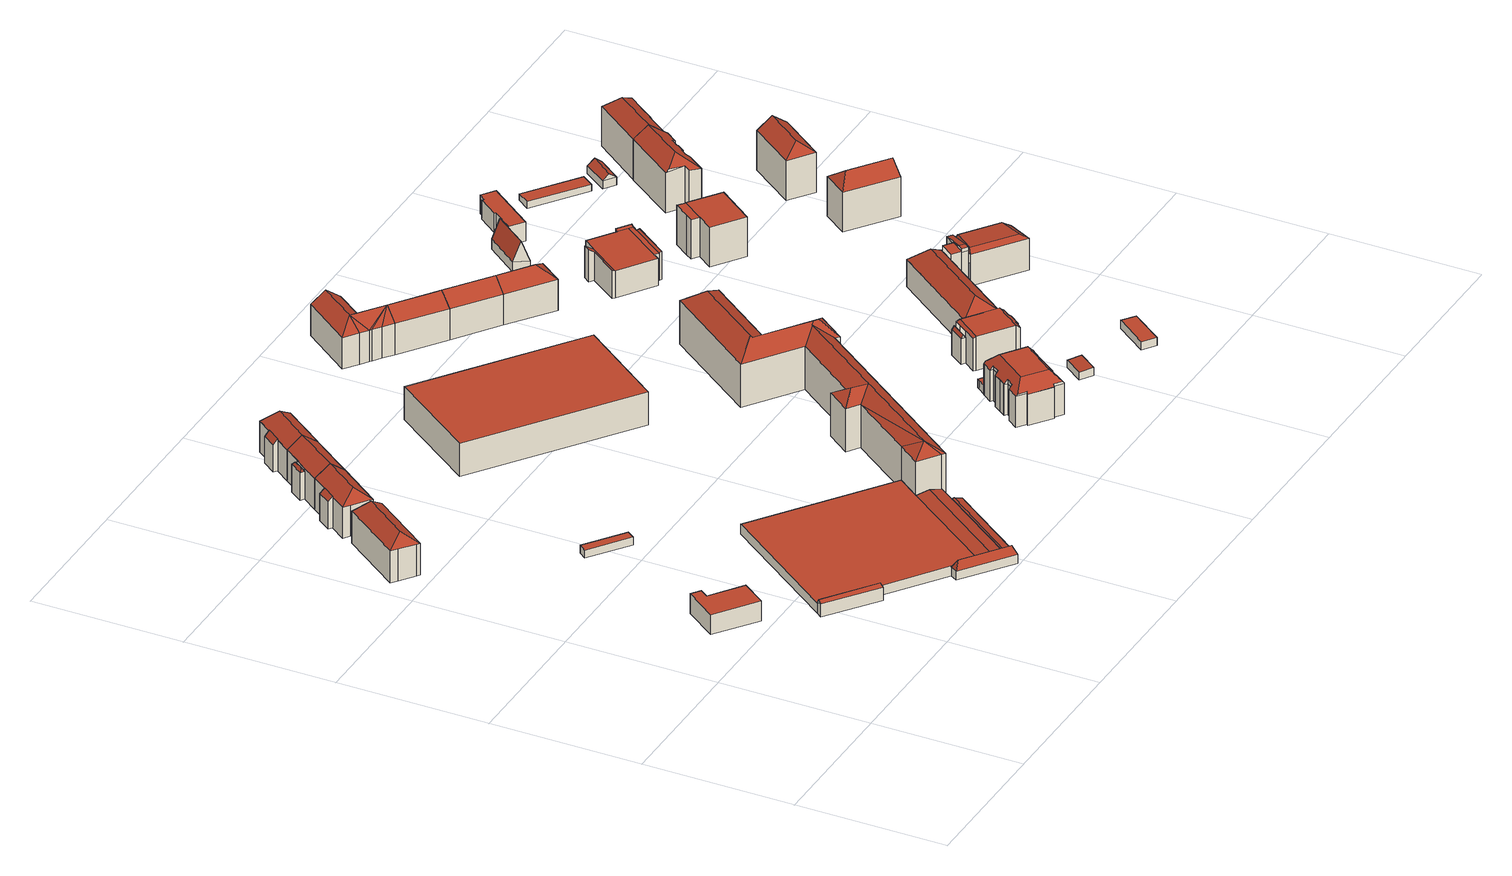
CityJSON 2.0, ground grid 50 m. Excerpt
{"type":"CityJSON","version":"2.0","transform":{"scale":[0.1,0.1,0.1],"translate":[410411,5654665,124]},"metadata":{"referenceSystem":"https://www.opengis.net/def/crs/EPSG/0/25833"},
"CityObjects":{
"building1":{"type":"Building","attributes":{"Dachtyp_tdc":"tdcPolyFlatRoof","Gemeindeschluessel":14612000,"Dachneigung":0,"QualitaetDacherkennung":72,"Geometrietyp2DReferenz":"3000","measuredHeight":6.92,"function":"31001_9998","roofType":"1000"},"geometry":[{"type":"Solid","lod":"2","boundaries":[[[[0,1,2,3]],[[1,4,5,2]],[[4,6,7,5]],[[6,8,9,7]],[[8,10,11,9]],[[10,0,3,11]],[[10,8,6,4,1,0]],[[3,2,5,7,9,11]]]],"semantics":{"surfaces":[{"type":"WallSurface"},{"type":"RoofSurface"},{"type":"GroundSurface"}],"values":[[0,0,0,0,0,0,1,2]]}}]},
"building2":{"type":"Building","attributes":{"Gemeindeschluessel":14612000,"Geometrietyp2DReferenz":"3000","function":"31001_9998","roofType":"9999"},"children":["building2-1","building2-2"]},
"building2-1":{"type":"BuildingPart","attributes":{"Dachtyp_tdc":"tdcFreeFormRoof","Dachneigung":38.58,"QualitaetDacherkennung":13,"Geometrietyp2DReferenz":"3000","measuredHeight":8.99,"roofType":"5000"},"parents":["building2"],"geometry":[{"type":"MultiSurface","lod":"2","boundaries":[[[12,13,14,15]],[[13,16,17,14]],[[16,18,19,17]],[[20,18,16]],[[21,20,16,13]],[[21,13,12]],[[20,21,12,18]],[[15,14,17,19]]],"semantics":{"surfaces":[{"type":"WallSurface"},{"type":"RoofSurface"},{"type":"GroundSurface"}],"values":[0,0,0,1,1,1,1,2]}}]},
"building2-2":{"type":"BuildingPart","attributes":{"Dachtyp_tdc":"tdcHipRoof","Dachneigung":37.68,"QualitaetDacherkennung":89,"Geometrietyp2DReferenz":"3000","measuredHeight":14.81,"roofType":"3200"},"parents":["building2"],"geometry":[{"type":"MultiSurface","lod":"2","boundaries":[[[22,23,12,15,24]],[[25,26,27,19,18]],[[26,28,29,27]],[[28,30,31,29]],[[30,32,33,31]],[[32,34,35,33]],[[34,22,24,35]],[[26,25,23,22,36]],[[34,32,30,28,37]],[[24,15,19,27,29,31,33,35]],[[22,34,37,36]],[[28,26,36,37]]],"semantics":{"surfaces":[{"type":"WallSurface"},{"type":"RoofSurface"},{"type":"GroundSurface"}],"values":[0,0,0,0,0,0,0,1,1,2,1,1]}}]},
"building3":{"type":"Building","attributes":{"Dachtyp_tdc":"tdcPolyFlatRoof","Gemeindeschluessel":14612000,"Dachneigung":0,"QualitaetDacherkennung":64,"Geometrietyp2DReferenz":"3000","measuredHeight":2.76,"function":"31001_9998","roofType":"1000"},"geometry":[{"type":"Solid","lod":"2","boundaries":[[[[38,39,40,41]],[[39,42,43,40]],[[42,44,45,43]],[[44,38,41,45]],[[44,42,39,38]],[[41,40,43,45]]]],"semantics":{"surfaces":[{"type":"WallSurface"},{"type":"RoofSurface"},{"type":"GroundSurface"}],"values":[[0,0,0,0,1,2]]}}]},
"building4":{"type":"Building","attributes":{"Gemeindeschluessel":14612000,"Geometrietyp2DReferenz":"3000","function":"31001_9998","roofType":"9999"},"children":["building4-1","building4-2"]},
"building4-1":{"type":"BuildingPart","attributes":{"Dachtyp_tdc":"tdcHipAndGableRoof","Dachneigung":37.73,"QualitaetDacherkennung":89,"Geometrietyp2DReferenz":"3000","measuredHeight":14.46,"roofType":"5000"},"parents":["building4"],"geometry":[{"type":"MultiSurface","lod":"2","boundaries":[[[46,47,48,49]],[[47,50,51,48]],[[50,52,53,51]],[[52,54,55,53]],[[56,57,58,59]],[[57,60,61,58]],[[60,46,49,61]],[[52,50,47,46,62]],[[60,63,62,46]],[[54,52,62,63,57,56]],[[57,63,60]],[[49,48,51,53,55,59,58,61]]],"semantics":{"surfaces":[{"type":"WallSurface"},{"type":"RoofSurface"},{"type":"GroundSurface"}],"values":[0,0,0,0,0,0,0,1,1,1,0,2]}}]},
"building4-2":{"type":"BuildingPart","attributes":{"Dachtyp_tdc":"tdcPolyFlatRoof","Dachneigung":43,"QualitaetDacherkennung":50,"Geometrietyp2DReferenz":"3000","measuredHeight":10.79,"roofType":"2100"},"parents":["building4"],"geometry":[{"type":"MultiSurface","lod":"2","boundaries":[[[64,65,66,55,54]],[[65,67,68,66]],[[67,69,56,59,68]],[[67,65,64,69]],[[59,55,66,68]]],"semantics":{"surfaces":[{"type":"WallSurface"},{"type":"RoofSurface"},{"type":"GroundSurface"}],"values":[0,0,0,1,2]}}]},
"building5":{"type":"Building","attributes":{"name":"Ehrenfried-Walther-von-Tschirnhaus-Gymnasium","Gemeindeschluessel":14612000,"Geometrietyp2DReferenz":"3000","function":"31001_3021","roofType":"9999"},"children":["building5-1","building5-2","building5-3","building5-4","building5-5"]},
"building5-1":{"type":"BuildingPart","attributes":{"Dachtyp_tdc":"tdcPolyFlatRoof","Dachneigung":0,"QualitaetDacherkennung":44,"Geometrietyp2DReferenz":"3000","measuredHeight":3.23,"roofType":"1000"},"parents":["building5"],"geometry":[{"type":"MultiSurface","lod":"2","boundaries":[[[70,71,72,73,74]],[[75,76,77,78]],[[76,79,80,77]],[[79,81,82,80]],[[81,79,76,75,71,70,83]],[[84,73,72,78,77,80,82]]],"semantics":{"surfaces":[{"type":"WallSurface"},{"type":"RoofSurface"},{"type":"GroundSurface"}],"values":[0,0,0,0,1,2]}}]},
"building5-2":{"type":"BuildingPart","attributes":{"Dachtyp_tdc":"tdcFreeFormRoof","Dachneigung":63.69,"QualitaetDacherkennung":24,"Geometrietyp2DReferenz":"3000","measuredHeight":5.8,"roofType":"5000"},"parents":["building5"],"geometry":[{"type":"MultiSurface","lod":"2","boundaries":[[[85,86,87,88,89]],[[86,90,91,87]],[[90,74,73,91]],[[92,74,90]],[[93,92,90,86]],[[93,86,85]],[[92,93,85,94,95,96,74]],[[88,87,91,73,84,97]]],"semantics":{"surfaces":[{"type":"WallSurface"},{"type":"RoofSurface"},{"type":"GroundSurface"}],"values":[0,0,0,1,1,1,1,2]}}]},
"building5-3":{"type":"BuildingPart","attributes":{"Dachtyp_tdc":"tdcGableRoof","Dachneigung":16.86,"QualitaetDacherkennung":24,"Geometrietyp2DReferenz":"3000","measuredHeight":3.43,"roofType":"3100"},"parents":["building5"],"geometry":[{"type":"MultiSurface","lod":"2","boundaries":[[[98,89,88,99]],[[100,98,99,101,102]],[[103,94,89,104]],[[98,100,105]],[[89,98,105,104]],[[100,103,104,105]],[[99,88,97,101]]],"semantics":{"surfaces":[{"type":"WallSurface"},{"type":"RoofSurface"},{"type":"GroundSurface"}],"values":[0,0,0,0,1,1,2]}}]},
"building5-4":{"type":"BuildingPart","attributes":{"Dachtyp_tdc":"tdcGableRoof","Dachneigung":10.23,"QualitaetDacherkennung":12,"Geometrietyp2DReferenz":"3000","measuredHeight":4.08,"roofType":"3100"},"parents":["building5"],"geometry":[{"type":"MultiSurface","lod":"2","boundaries":[[[106,107,82,81]],[[83,108,109]],[[106,81,110]],[[108,102,106,110,109]],[[81,83,109,110]],[[107,101,97,84,82]]],"semantics":{"surfaces":[{"type":"WallSurface"},{"type":"RoofSurface"},{"type":"GroundSurface"}],"values":[0,0,0,1,1,2]}}]},
"building5-5":{"type":"BuildingPart","attributes":{"Dachtyp_tdc":"tdcGableRoof","Dachneigung":55.19,"QualitaetDacherkennung":32,"Geometrietyp2DReferenz":"3000","measuredHeight":5.14,"roofType":"3100"},"parents":["building5"],"geometry":[{"type":"MultiSurface","lod":"2","boundaries":[[[111,112,113,114]],[[112,115,75,78,113]],[[116,111,114,72,71]],[[115,112,117]],[[111,116,118]],[[112,111,118,117]],[[116,115,117,118]],[[114,113,78,72]]],"semantics":{"surfaces":[{"type":"WallSurface"},{"type":"RoofSurface"},{"type":"GroundSurface"}],"values":[0,0,0,0,0,1,1,2]}}]},
"building6":{"type":"Building","attributes":{"Gemeindeschluessel":14612000,"Geometrietyp2DReferenz":"3000","function":"31001_9998","roofType":"9999"},"children":["building6-1","building6-2"]},
"building6-1":{"type":"BuildingPart","attributes":{"Dachtyp_tdc":"tdcGableRoof","Dachneigung":37.49,"QualitaetDacherkennung":89,"Geometrietyp2DReferenz":"3000","measuredHeight":14.47,"roofType":"3100"},"parents":["building6"],"geometry":[{"type":"MultiSurface","lod":"2","boundaries":[[[119,120,121,122,123]],[[120,124,125,121]],[[124,60,126,125]],[[60,127,128,126]],[[127,129,130,131,128]],[[132,133,57,134,135,136]],[[124,135,134,60]],[[120,136,135,124]],[[119,132,136,120]],[[127,57,133,129]],[[60,134,57,127]],[[129,133,132,119]],[[122,121,125,126,128,131]]],"semantics":{"surfaces":[{"type":"WallSurface"},{"type":"RoofSurface"},{"type":"GroundSurface"}],"values":[0,0,0,0,0,1,1,0,0,0,0,0,2]}}]},
"building6-2":{"type":"BuildingPart","attributes":{"Dachtyp_tdc":"tdcFreeFormRoof","Dachneigung":53.13,"QualitaetDacherkennung":23,"Geometrietyp2DReferenz":"3000","measuredHeight":10.59,"roofType":"5000"},"parents":["building6"],"geometry":[{"type":"MultiSurface","lod":"2","boundaries":[[[130,137,138,131]],[[137,139,140,138]],[[139,123,122,140]],[[141,123,139]],[[142,141,139,137]],[[142,137,130]],[[141,142,130,123]],[[131,138,140,122]]],"semantics":{"surfaces":[{"type":"WallSurface"},{"type":"RoofSurface"},{"type":"GroundSurface"}],"values":[0,0,0,1,1,1,1,2]}}]},
"building7":{"type":"Building","attributes":{"Gemeindeschluessel":14612000,"Geometrietyp2DReferenz":"3000","function":"31001_9998","roofType":"9999"},"children":["building7-1","building7-2"]},
"building7-1":{"type":"BuildingPart","attributes":{"Dachtyp_tdc":"tdcPolyFlatRoof","Dachneigung":50.43,"QualitaetDacherkennung":48,"Geometrietyp2DReferenz":"3000","measuredHeight":11.03,"roofType":"2100"},"parents":["building7"],"geometry":[{"type":"MultiSurface","lod":"2","boundaries":[[[143,144,145,146,147]],[[144,148,149,145]],[[148,150,151,152,149]],[[150,148,144,143]],[[146,145,149,152]]],"semantics":{"surfaces":[{"type":"WallSurface"},{"type":"RoofSurface"},{"type":"GroundSurface"}],"values":[0,0,0,1,2]}}]},
"building7-2":{"type":"BuildingPart","attributes":{"Dachtyp_tdc":"tdcHipAndGableRoof","Dachneigung":37.28,"QualitaetDacherkennung":89,"Geometrietyp2DReferenz":"3000","measuredHeight":14.51,"roofType":"5000"},"parents":["building7"],"geometry":[{"type":"MultiSurface","lod":"2","boundaries":[[[151,153,154,152]],[[153,155,156,154]],[[155,157,125,156]],[[157,120,121,125]],[[120,147,146,121]],[[155,158,159]],[[158,160,161,136,135,159]],[[157,155,159,135]],[[120,136,161,147]],[[157,135,136,120]],[[147,161,160,151]],[[151,160,158,153]],[[153,158,155]],[[146,152,154,156,125,121]]],"semantics":{"surfaces":[{"type":"WallSurface"},{"type":"RoofSurface"},{"type":"GroundSurface"}],"values":[0,0,0,0,0,1,1,1,0,0,0,0,0,2]}}]},
"building8":{"type":"Building","attributes":{"Dachtyp_tdc":"tdcPolyFlatRoof","Gemeindeschluessel":14612000,"Dachneigung":0,"QualitaetDacherkennung":36,"Geometrietyp2DReferenz":"3000","measuredHeight":11.43,"function":"31001_3211","roofType":"1000"},"geometry":[{"type":"Solid","lod":"2","boundaries":[[[[162,163,164,165]],[[163,166,167,164]],[[166,168,169,167]],[[168,162,165,169]],[[168,166,163,162]],[[165,164,167,169]]]],"semantics":{"surfaces":[{"type":"WallSurface"},{"type":"RoofSurface"},{"type":"GroundSurface"}],"values":[[0,0,0,0,1,2]]}}]},
"building9":{"type":"Building","attributes":{"name":"Ehrenfried-Walther-von-Tschirnhaus-Gymnasium","Dachtyp_tdc":"tdcFreeFormRoof","Gemeindeschluessel":14612000,"Dachneigung":34.21,"QualitaetDacherkennung":74,"Geometrietyp2DReferenz":"3000","measuredHeight":19.23,"function":"31001_3021","roofType":"5000"},"geometry":[{"type":"Solid","lod":"2","boundaries":[[[[170,171,172,80]],[[171,173,174,172]],[[173,175,176,174]],[[175,177,178,176]],[[177,179,180,178]],[[179,181,182,180]],[[181,183,184,182]],[[183,185,186,184]],[[185,187,188,186]],[[187,189,190,188]],[[189,191,192,190]],[[191,193,194,192]],[[193,195,196,194]],[[195,197,107,196]],[[197,198,82,107]],[[198,170,80,82]],[[199,197,195]],[[197,199,198]],[[200,201,202,199,195,193]],[[203,204,200,193,191]],[[203,191,189]],[[205,204,203,189,187]],[[206,207,205,187,185]],[[206,185,183]],[[207,206,183,181]],[[204,205,207,181,179]],[[208,201,200,204,179,177]],[[209,208,177,175]],[[209,175,173]],[[202,201,208,209,173,171]],[[171,199,202]],[[170,199,171]],[[199,170,198]],[[80,172,174,176,178,180,182,184,186,188,190,192,194,196,107,82]]]],"semantics":{"surfaces":[{"type":"WallSurface"},{"type":"RoofSurface"},{"type":"GroundSurface"}],"values":[[0,0,0,0,0,0,0,0,0,0,0,0,0,0,0,0,1,1,1,1,1,1,1,1,1,1,1,1,1,1,1,1,1,2]]}}]},
"building10":{"type":"Building","attributes":{"Dachtyp_tdc":"tdcFreeFormRoof","Gemeindeschluessel":14612000,"Dachneigung":36.67,"QualitaetDacherkennung":90,"Geometrietyp2DReferenz":"3000","measuredHeight":14.48,"function":"31001_9998","roofType":"5000"},"geometry":[{"type":"Solid","lod":"2","boundaries":[[[[210,211,212,213]],[[211,214,215,212]],[[214,216,217,215]],[[216,218,219,217]],[[218,220,221,219]],[[220,222,223,221]],[[222,224,225,223]],[[224,226,227,225]],[[226,228,229,227]],[[228,210,213,229]],[[220,218,230]],[[222,220,230]],[[224,222,230]],[[224,230,231]],[[231,226,224]],[[226,231,228]],[[230,216,214,232,231]],[[214,211,233,232]],[[233,210,228,231,232]],[[216,230,218]],[[210,233,211]],[[213,212,215,217,219,221,223,225,227,229]]]],"semantics":{"surfaces":[{"type":"WallSurface"},{"type":"RoofSurface"},{"type":"GroundSurface"}],"values":[[0,0,0,0,0,0,0,0,0,0,1,1,1,1,1,1,1,1,1,0,0,2]]}}]},
"building11":{"type":"Building","attributes":{"Dachtyp_tdc":"tdcFreeFormRoof","Gemeindeschluessel":14612000,"Dachneigung":0.104,"QualitaetDacherkennung":51,"Geometrietyp2DReferenz":"3000","measuredHeight":14.73,"function":"31001_9998","roofType":"5000"},"geometry":[{"type":"Solid","lod":"2","boundaries":[[[[234,235,236,237]],[[235,238,239,236]],[[238,240,241,239]],[[240,242,243,241]],[[242,244,245,243]],[[244,246,247,245]],[[246,248,249,247]],[[248,250,251,249]],[[250,252,253,251]],[[252,254,255,253]],[[254,256,257,255]],[[256,258,259,257]],[[258,260,261,259]],[[260,262,263,261]],[[262,264,265,263]],[[264,266,267,265]],[[266,268,269,267]],[[268,270,271,269]],[[270,272,273,271]],[[272,274,275,273]],[[274,276,277,275]],[[276,278,279,277]],[[278,280,281,279]],[[280,282,283,281]],[[282,284,285,283]],[[284,286,287,285]],[[286,288,289,287]],[[288,290,291,289]],[[290,292,293,291]],[[292,294,295,293]],[[296,297,298,299,300,301,302,303]],[[304,264,262,260,305,306,254,307,308,309,310,311,312,313,296,303,314]],[[315,272,270,268,316,304,314,317,318]],[[319,320,278,276,318,317,302,301,321,322,323,324,325,326,284]],[[302,317,314,303]],[[327,234,237,328]],[[284,326,286]],[[282,319,284]],[[286,326,325,288]],[[288,325,324,290]],[[290,324,323,292]],[[292,323,322,294]],[[294,322,321,329]],[[329,321,301,300,327]],[[274,315,318,276]],[[278,320,280]],[[280,320,319,282]],[[266,316,268]],[[264,304,316,266]],[[272,315,274]],[[240,313,312,242]],[[238,297,296,313,240]],[[242,312,311,244]],[[244,311,310,246]],[[246,310,309,248]],[[248,309,308,250]],[[250,308,307,252]],[[252,307,254]],[[254,306,256]],[[256,306,305,258]],[[258,305,260]],[[327,300,299,234]],[[234,299,298,235]],[[235,298,297,238]],[[295,330,328,237,236,239,241,243,245,247,249,251,253,255,257,259,261,263,265,267,269,271,273,275,277,279,281,283,285,287,289,291,293]],[[294,329,330,295]],[[329,327,328,330]]]],"semantics":{"surfaces":[{"type":"WallSurface"},{"type":"RoofSurface"},{"type":"GroundSurface"}],"values":[[0,0,0,0,0,0,0,0,0,0,0,0,0,0,0,0,0,0,0,0,0,0,0,0,0,0,0,0,0,0,1,1,1,1,1,0,0,0,0,0,0,0,0,0,0,0,0,0,0,0,0,0,0,0,0,0,0,0,0,0,0,0,0,0,2,0,0]]}}]},
"building12":{"type":"Building","attributes":{"Dachtyp_tdc":"tdcGableRoof","Gemeindeschluessel":14612000,"Dachneigung":37.44,"QualitaetDacherkennung":87,"Geometrietyp2DReferenz":"3000","measuredHeight":14.49,"function":"31001_9998","roofType":"3100"},"geometry":[{"type":"Solid","lod":"2","boundaries":[[[[331,218,219,332]],[[218,333,217,219]],[[333,334,335,217]],[[334,331,332,335]],[[333,218,230]],[[331,334,336]],[[218,331,336,230]],[[334,333,230,336]],[[332,219,217,335]]]],"semantics":{"surfaces":[{"type":"WallSurface"},{"type":"RoofSurface"},{"type":"GroundSurface"}],"values":[[0,0,0,0,0,0,1,1,2]]}}]},
"building13":{"type":"Building","attributes":{"Dachtyp_tdc":"tdcPolyFlatRoof","Gemeindeschluessel":14612000,"Dachneigung":0,"QualitaetDacherkennung":53,"Geometrietyp2DReferenz":"3000","measuredHeight":3,"function":"31001_9998","roofType":"1000"},"geometry":[{"type":"Solid","lod":"2","boundaries":[[[[337,338,339,340]],[[338,341,342,339]],[[341,343,344,342]],[[343,345,346,344]],[[345,347,348,346]],[[347,349,350,348]],[[349,351,352,350]],[[351,353,354,352]],[[353,355,356,354]],[[355,337,340,356]],[[355,353,351,349,347,345,343,341,338,337]],[[340,339,342,344,346,348,350,352,354,356]]]],"semantics":{"surfaces":[{"type":"WallSurface"},{"type":"RoofSurface"},{"type":"GroundSurface"}],"values":[[0,0,0,0,0,0,0,0,0,0,1,2]]}}]},
"building14":{"type":"Building","attributes":{"Dachtyp_tdc":"tdcGableRoof","Gemeindeschluessel":14612000,"Dachneigung":37.4,"QualitaetDacherkennung":88,"Geometrietyp2DReferenz":"3000","measuredHeight":14.47,"function":"31001_9998","roofType":"3100"},"geometry":[{"type":"Solid","lod":"2","boundaries":[[[[334,357,358,359]],[[357,360,361,358]],[[360,331,362,361]],[[331,334,359,362]],[[360,357,363]],[[334,331,364]],[[357,334,364,363]],[[331,360,363,364]],[[359,358,361,362]]]],"semantics":{"surfaces":[{"type":"WallSurface"},{"type":"RoofSurface"},{"type":"GroundSurface"}],"values":[[0,0,0,0,0,0,1,1,2]]}}]},
"building15":{"type":"Building","attributes":{"Dachtyp_tdc":"tdcPolyFlatRoof","Gemeindeschluessel":14612000,"Dachneigung":4.7,"QualitaetDacherkennung":73,"Geometrietyp2DReferenz":"3000","measuredHeight":2.83,"function":"31001_9998","roofType":"2100"},"geometry":[{"type":"Solid","lod":"2","boundaries":[[[[365,366,367,368]],[[366,369,370,367]],[[369,371,372,370]],[[371,365,368,372]],[[371,369,366,365]],[[368,367,370,372]]]],"semantics":{"surfaces":[{"type":"WallSurface"},{"type":"RoofSurface"},{"type":"GroundSurface"}],"values":[[0,0,0,0,1,2]]}}]},
"building16":{"type":"Building","attributes":{"Gemeindeschluessel":14612000,"Geometrietyp2DReferenz":"3000","function":"31001_9998","roofType":"9999"},"children":["building16-1","building16-2","building16-3"]},
"building16-1":{"type":"BuildingPart","attributes":{"Dachtyp_tdc":"tdcCutGableRoof","Dachneigung":0.039,"QualitaetDacherkennung":46,"Geometrietyp2DReferenz":"3000","measuredHeight":11.69,"roofType":"9999"},"parents":["building16"],"geometry":[{"type":"MultiSurface","lod":"2","boundaries":[[[373,374,375,376,377]],[[374,378,379,375]],[[378,380,381,379]],[[380,382,383,381]],[[382,384,385,383]],[[384,386,387,385]],[[386,388,389,387]],[[388,390,391,389]],[[390,392,393,391]],[[392,394,395,396,393]],[[397,398,399,400,401]],[[398,402,403,404,399]],[[388,386,384,382,380,378,374,373,405]],[[398,397,394,392,390]],[[405,402,398,390,388]],[[376,375,379,381,383,385,387,389,391,393,396,400,399,404,406]]],"semantics":{"surfaces":[{"type":"WallSurface"},{"type":"RoofSurface"},{"type":"GroundSurface"}],"values":[0,0,0,0,0,0,0,0,0,0,0,0,1,1,1,2]}}]},
"building16-2":{"type":"BuildingPart","attributes":{"Dachtyp_tdc":"tdcPolyFlatRoof","Dachneigung":0,"QualitaetDacherkennung":62,"Geometrietyp2DReferenz":"3000","measuredHeight":6.05,"roofType":"1000"},"parents":["building16"],"geometry":[{"type":"MultiSurface","lod":"2","boundaries":[[[407,377,376,408]],[[403,409,410,404]],[[409,407,408,410]],[[409,403,411,377,407]],[[408,376,406,404,410]]],"semantics":{"surfaces":[{"type":"WallSurface"},{"type":"RoofSurface"},{"type":"GroundSurface"}],"values":[0,0,0,1,2]}}]},
"building16-3":{"type":"BuildingPart","attributes":{"Dachtyp_tdc":"tdcFreeFormRoof","Dachneigung":58.46,"QualitaetDacherkennung":21,"Geometrietyp2DReferenz":"3000","measuredHeight":10,"roofType":"5000"},"parents":["building16"],"geometry":[{"type":"MultiSurface","lod":"2","boundaries":[[[395,412,413,396]],[[412,414,415,413]],[[414,401,400,415]],[[416,401,414]],[[417,416,414,412]],[[417,412,395]],[[416,417,395,401]],[[396,413,415,400]]],"semantics":{"surfaces":[{"type":"WallSurface"},{"type":"RoofSurface"},{"type":"GroundSurface"}],"values":[0,0,0,0,1,0,1,2]}}]},
"building17":{"type":"Building","attributes":{"Dachtyp_tdc":"tdcHipAndGableRoof","Gemeindeschluessel":14612000,"Dachneigung":37.59,"QualitaetDacherkennung":87,"Geometrietyp2DReferenz":"3000","measuredHeight":14.47,"function":"31001_9998","roofType":"5000"},"geometry":[{"type":"Solid","lod":"2","boundaries":[[[[357,418,419,358]],[[418,420,421,419]],[[420,360,361,421]],[[360,357,358,361]],[[420,418,422]],[[357,360,363]],[[418,357,363,422]],[[360,420,422,363]],[[358,419,421,361]]]],"semantics":{"surfaces":[{"type":"WallSurface"},{"type":"RoofSurface"},{"type":"GroundSurface"}],"values":[[0,0,0,0,1,0,1,1,2]]}}]},
"building18":{"type":"Building","attributes":{"Dachtyp_tdc":"tdcPolyFlatRoof","Gemeindeschluessel":14612000,"Dachneigung":0,"QualitaetDacherkennung":74,"Geometrietyp2DReferenz":"3000","measuredHeight":2.83,"function":"31001_2463","roofType":"1000"},"geometry":[{"type":"Solid","lod":"2","boundaries":[[[[423,424,425,426]],[[427,428,424,423]],[[428,429,425,424]],[[429,430,426,425]],[[430,427,423,426]],[[430,429,428,427]]]],"semantics":{"surfaces":[{"type":"GroundSurface"},{"type":"WallSurface"},{"type":"RoofSurface"}],"values":[[0,1,1,1,1,2]]}}]},
"building19":{"type":"Building","attributes":{"Gemeindeschluessel":14612000,"Geometrietyp2DReferenz":"3000","function":"31001_9998","roofType":"9999"},"children":["building19-1","building19-2","building19-3","building19-4","building19-5"]},
"building19-1":{"type":"BuildingPart","attributes":{"Dachtyp_tdc":"tdcPolyFlatRoof","Dachneigung":32.25,"QualitaetDacherkennung":59,"Geometrietyp2DReferenz":"3000","measuredHeight":10.97,"roofType":"2100"},"parents":["building19"],"geometry":[{"type":"MultiSurface","lod":"2","boundaries":[[[431,432,433,434]],[[432,435,436,433]],[[435,437,438,436]],[[437,439,440,438]],[[441,431,434,442]],[[441,439,437,435,432,431]],[[434,433,436,438,440,442]]],"semantics":{"surfaces":[{"type":"WallSurface"},{"type":"RoofSurface"},{"type":"GroundSurface"}],"values":[0,0,0,0,0,1,2]}}]},
"building19-2":{"type":"BuildingPart","attributes":{"Dachtyp_tdc":"tdcPolyFlatRoof","Dachneigung":0,"QualitaetDacherkennung":55,"Geometrietyp2DReferenz":"3000","measuredHeight":9.32,"roofType":"1000"},"parents":["building19"],"geometry":[{"type":"MultiSurface","lod":"2","boundaries":[[[443,444,445,446,447]],[[448,449,450,451]],[[449,448,444,443,452]],[[453,446,445,451,450]]],"semantics":{"surfaces":[{"type":"WallSurface"},{"type":"RoofSurface"},{"type":"GroundSurface"}],"values":[0,0,1,2]}}]},
"building19-3":{"type":"BuildingPart","attributes":{"Dachtyp_tdc":"tdcPolyFlatRoof","Dachneigung":0,"QualitaetDacherkennung":77,"Geometrietyp2DReferenz":"3000","measuredHeight":9.34,"roofType":"1000"},"parents":["building19"],"geometry":[{"type":"MultiSurface","lod":"2","boundaries":[[[454,455,456,457,458]],[[459,460,450,449]],[[459,461,441,442,460]],[[462,454,458,440,439]],[[462,461,459,449,452,455,454]],[[458,457,453,450,460,442,440]]],"semantics":{"surfaces":[{"type":"WallSurface"},{"type":"RoofSurface"},{"type":"GroundSurface"}],"values":[0,0,0,0,1,2]}}]},
"building19-4":{"type":"BuildingPart","attributes":{"Dachtyp_tdc":"tdcPolyFlatRoof","Dachneigung":13.21,"QualitaetDacherkennung":47,"Geometrietyp2DReferenz":"3000","measuredHeight":9.72,"roofType":"2100"},"parents":["building19"],"geometry":[{"type":"MultiSurface","lod":"2","boundaries":[[[463,464,448,451,465]],[[466,467,468,445,444]],[[467,463,465,468]],[[467,466,464,463]],[[465,451,445,468]]],"semantics":{"surfaces":[{"type":"WallSurface"},{"type":"RoofSurface"},{"type":"GroundSurface"}],"values":[0,0,0,1,2]}}]},
"building19-5":{"type":"BuildingPart","attributes":{"Dachtyp_tdc":"tdcPolyFlatRoof","Dachneigung":29.64,"QualitaetDacherkennung":34,"Geometrietyp2DReferenz":"3000","measuredHeight":9.85,"roofType":"2100"},"parents":["building19"],"geometry":[{"type":"MultiSurface","lod":"2","boundaries":[[[469,447,446,470]],[[456,471,472,457]],[[471,469,470,472]],[[471,456,473,447,469]],[[470,446,453,457,472]]],"semantics":{"surfaces":[{"type":"WallSurface"},{"type":"RoofSurface"},{"type":"GroundSurface"}],"values":[0,0,0,1,2]}}]},
"building20":{"type":"Building","attributes":{"Dachtyp_tdc":"tdcGableRoof","Gemeindeschluessel":14612000,"Dachneigung":69.25,"QualitaetDacherkennung":4,"Geometrietyp2DReferenz":"3000","measuredHeight":9.97,"function":"31001_2463","roofType":"3100"},"geometry":[{"type":"Solid","lod":"2","boundaries":[[[[474,475,476,477]],[[475,478,479,476]],[[478,480,481,479]],[[480,474,477,481]],[[478,475,482]],[[474,480,483]],[[475,474,483,482]],[[480,478,482,483]],[[477,476,479,481]]]],"semantics":{"surfaces":[{"type":"WallSurface"},{"type":"RoofSurface"},{"type":"GroundSurface"}],"values":[[0,0,0,0,0,0,1,1,2]]}}]},
"building21":{"type":"Building","attributes":{"Gemeindeschluessel":14612000,"Geometrietyp2DReferenz":"3000","function":"31001_9998","roofType":"9999"},"children":["building21-1","building21-2","building21-3","building21-4"]},
"building21-1":{"type":"BuildingPart","attributes":{"Dachtyp_tdc":"tdcGableRoof","Dachneigung":10.34,"QualitaetDacherkennung":21,"Geometrietyp2DReferenz":"3000","measuredHeight":12.65,"roofType":"3100"},"parents":["building21"],"geometry":[{"type":"MultiSurface","lod":"2","boundaries":[[[484,485,486,487,488]],[[489,487,486,490]],[[491,489,490,492,493]],[[488,487,489,491]],[[494,495,485,484]],[[496,497,498,499,500]],[[491,493,498,497,501]],[[494,484,500,499]],[[484,488,502,496,500]]],"semantics":{"surfaces":[{"type":"RoofSurface"},{"type":"WallSurface"},{"type":"GroundSurface"}],"values":[0,0,1,1,1,2,1,1,1]}}]},
"building21-2":{"type":"BuildingPart","attributes":{"Dachtyp_tdc":"tdcCutTentRoof","Dachneigung":2.42,"QualitaetDacherkennung":48,"Geometrietyp2DReferenz":"3000","measuredHeight":11.94,"roofType":"9999"},"parents":["building21"],"geometry":[{"type":"MultiSurface","lod":"2","boundaries":[[[502,503,504,496]],[[503,505,506,504]],[[505,507,508,506]],[[503,502,509,510]],[[505,503,510,511]],[[507,505,511,512]],[[502,501,507,512,509]],[[512,511,510,509]],[[496,504,506,508,497]]],"semantics":{"surfaces":[{"type":"WallSurface"},{"type":"RoofSurface"},{"type":"GroundSurface"}],"values":[0,0,0,1,1,1,1,1,2]}}]},
"building21-3":{"type":"BuildingPart","attributes":{"Dachtyp_tdc":"tdcPolyFlatRoof","Dachneigung":0,"QualitaetDacherkennung":34,"Geometrietyp2DReferenz":"3000","measuredHeight":11.5,"roofType":"1000"},"parents":["building21"],"geometry":[{"type":"MultiSurface","lod":"2","boundaries":[[[492,513,514,515,498,493]],[[516,495,494,499,517,518]],[[516,513,492,495]],[[499,498,515,517]]],"semantics":{"surfaces":[{"type":"WallSurface"},{"type":"RoofSurface"},{"type":"GroundSurface"}],"values":[0,0,1,2]}}]},
"building21-4":{"type":"BuildingPart","attributes":{"Dachtyp_tdc":"tdcHipRoof","Dachneigung":38.42,"QualitaetDacherkennung":79,"Geometrietyp2DReferenz":"3000","measuredHeight":13.87,"roofType":"3200"},"parents":["building21"],"geometry":[{"type":"MultiSurface","lod":"2","boundaries":[[[519,520,521,522]],[[520,518,517,521]],[[514,523,524,515]],[[523,525,526,524]],[[525,527,528,526]],[[527,529,530,528]],[[529,519,522,530]],[[531,532,533]],[[529,527,525,523,534]],[[532,529,534,533]],[[523,535,536,531,533,534]],[[520,531,536,518]],[[518,536,535,514]],[[514,535,523]],[[519,532,531,520]],[[529,532,519]],[[522,521,517,515,524,526,528,530]]],"semantics":{"surfaces":[{"type":"WallSurface"},{"type":"RoofSurface"},{"type":"GroundSurface"}],"values":[0,0,0,0,0,0,0,1,1,1,1,0,0,0,0,0,2]}}]},
"building22":{"type":"Building","attributes":{"Dachtyp_tdc":"tdcPolyFlatRoof","Gemeindeschluessel":14612000,"Dachneigung":0,"QualitaetDacherkennung":76,"Geometrietyp2DReferenz":"3000","measuredHeight":6.48,"function":"31001_9998","roofType":"1000"},"geometry":[{"type":"Solid","lod":"2","boundaries":[[[[537,538,539,540]],[[538,541,542,539]],[[541,543,544,542]],[[543,545,546,544]],[[545,547,548,546]],[[547,549,550,548]],[[549,551,552,550]],[[551,537,540,552]],[[551,549,547,545,543,541,538,537]],[[540,539,542,544,546,548,550,552]]]],"semantics":{"surfaces":[{"type":"WallSurface"},{"type":"RoofSurface"},{"type":"GroundSurface"}],"values":[[0,0,0,0,0,0,0,0,1,2]]}}]},
"building23":{"type":"Building","attributes":{"Gemeindeschluessel":14612000,"Geometrietyp2DReferenz":"3000","function":"31001_9998","roofType":"9999"},"children":["building23-1","building23-2"]},
"building23-1":{"type":"BuildingPart","attributes":{"Dachtyp_tdc":"tdcPolyFlatRoof","Dachneigung":0,"QualitaetDacherkennung":61,"Geometrietyp2DReferenz":"3000","measuredHeight":13.54,"roofType":"1000"},"parents":["building23"],"geometry":[{"type":"MultiSurface","lod":"2","boundaries":[[[553,554,555,556]],[[554,557,558,555]],[[557,559,560,558]],[[561,553,556,562]],[[561,559,557,554,553]],[[556,555,558,560,562]]],"semantics":{"surfaces":[{"type":"WallSurface"},{"type":"RoofSurface"},{"type":"GroundSurface"}],"values":[0,0,0,0,1,2]}}]},
"building23-2":{"type":"BuildingPart","attributes":{"Dachtyp_tdc":"tdcPolyFlatRoof","Dachneigung":0,"QualitaetDacherkennung":60,"Geometrietyp2DReferenz":"3000","measuredHeight":13.71,"roofType":"1000"},"parents":["building23"],"geometry":[{"type":"MultiSurface","lod":"2","boundaries":[[[563,564,561,562,565]],[[566,567,568,560,559]],[[567,569,570,568]],[[569,563,565,570]],[[569,567,566,564,563]],[[565,562,560,568,570]]],"semantics":{"surfaces":[{"type":"WallSurface"},{"type":"RoofSurface"},{"type":"GroundSurface"}],"values":[0,0,0,0,1,2]}}]},
"building24":{"type":"Building","attributes":{"Dachtyp_tdc":"tdcPolyFlatRoof","Gemeindeschluessel":14612000,"Dachneigung":2.77,"QualitaetDacherkennung":71,"Geometrietyp2DReferenz":"3000","measuredHeight":2.38,"function":"31001_2463","roofType":"2100"},"geometry":[{"type":"Solid","lod":"2","boundaries":[[[[571,572,573,574]],[[572,575,576,573]],[[575,577,578,576]],[[577,571,574,578]],[[577,575,572,571]],[[574,573,576,578]]]],"semantics":{"surfaces":[{"type":"WallSurface"},{"type":"RoofSurface"},{"type":"GroundSurface"}],"values":[[0,0,0,0,1,2]]}}]},
"building25":{"type":"Building","attributes":{"Dachtyp_tdc":"tdcHipAndGableRoof","Gemeindeschluessel":14612000,"Dachneigung":37.54,"QualitaetDacherkennung":80,"Geometrietyp2DReferenz":"3000","measuredHeight":17.52,"function":"31001_9998","roofType":"5000"},"geometry":[{"type":"Solid","lod":"2","boundaries":[[[[579,580,581,582]],[[580,583,584,581]],[[583,585,586,584]],[[585,579,582,586]],[[583,580,587]],[[579,585,588]],[[580,579,588,587]],[[585,583,587,588]],[[582,581,584,586]]]],"semantics":{"surfaces":[{"type":"WallSurface"},{"type":"RoofSurface"},{"type":"GroundSurface"}],"values":[[0,0,0,0,1,0,1,1,2]]}}]},
"building26":{"type":"Building","attributes":{"Dachtyp_tdc":"tdcFreeFormRoof","Gemeindeschluessel":14612000,"Dachneigung":37.22,"QualitaetDacherkennung":77,"Geometrietyp2DReferenz":"3000","measuredHeight":17.58,"function":"31001_9998","roofType":"5000"},"geometry":[{"type":"Solid","lod":"2","boundaries":[[[[589,590,591,592]],[[590,593,594,591]],[[593,595,596,594]],[[595,597,598,596]],[[597,599,600,598]],[[599,601,602,600]],[[601,603,604,602]],[[603,605,606,604]],[[605,607,608,606]],[[607,609,610,608]],[[609,611,612,610]],[[611,613,614,612]],[[613,615,616,614]],[[615,589,592,616]],[[607,617,618,619,611,609]],[[595,593,590,589,620,618,617,605,603,601,599,597]],[[618,620,615,613,619]],[[613,611,619]],[[607,605,617]],[[589,615,620]],[[592,591,594,596,598,600,602,604,606,608,610,612,614,616]]]],"semantics":{"surfaces":[{"type":"WallSurface"},{"type":"RoofSurface"},{"type":"GroundSurface"}],"values":[[0,0,0,0,0,0,0,0,0,0,0,0,0,0,1,1,1,0,0,0,2]]}}]},
"building27":{"type":"Building","attributes":{"Dachtyp_tdc":"tdcGableRoof","Gemeindeschluessel":14612000,"Dachneigung":36.94,"QualitaetDacherkennung":55,"Geometrietyp2DReferenz":"3000","measuredHeight":4.47,"function":"31001_9998","roofType":"3100"},"geometry":[{"type":"Solid","lod":"2","boundaries":[[[[621,622,623,624]],[[622,625,626,623]],[[625,627,628,626]],[[627,621,624,628]],[[625,622,629]],[[621,627,630]],[[622,621,630,629]],[[627,625,629,630]],[[624,623,626,628]]]],"semantics":{"surfaces":[{"type":"WallSurface"},{"type":"RoofSurface"},{"type":"GroundSurface"}],"values":[[0,0,0,0,0,0,1,1,2]]}}]},
"building28":{"type":"Building","attributes":{"Dachtyp_tdc":"tdcHipAndGableRoof","Gemeindeschluessel":14612000,"Dachneigung":37.11,"QualitaetDacherkennung":90,"Geometrietyp2DReferenz":"3000","measuredHeight":17.51,"function":"31001_9998","roofType":"5000"},"geometry":[{"type":"Solid","lod":"2","boundaries":[[[[631,632,633,634]],[[632,635,636,633]],[[635,637,638,636]],[[637,639,640,638]],[[639,641,642,640]],[[641,643,644,642]],[[643,631,634,644]],[[639,637,645]],[[637,635,632,631,643,645]],[[643,641,639,645]],[[634,633,636,638,640,642,644]]]],"semantics":{"surfaces":[{"type":"WallSurface"},{"type":"RoofSurface"},{"type":"GroundSurface"}],"values":[[0,0,0,0,0,0,0,1,1,1,2]]}}]},
"building29":{"type":"Building","attributes":{"Gemeindeschluessel":14612000,"Geometrietyp2DReferenz":"3000","function":"31001_9998","roofType":"9999"},"children":["building29-1","building29-2","building29-3"]},
"building29-1":{"type":"BuildingPart","attributes":{"Dachtyp_tdc":"tdcHipAndGableRoof","Dachneigung":37.75,"QualitaetDacherkennung":84,"Geometrietyp2DReferenz":"3000","measuredHeight":17.61,"roofType":"5000"},"parents":["building29"],"geometry":[{"type":"MultiSurface","lod":"2","boundaries":[[[646,647,648,649]],[[647,650,651,648]],[[650,652,653,654,651]],[[655,656,657,658,659]],[[656,615,660,657]],[[615,661,662,660]],[[661,663,664,665,662]],[[666,667,668,669,670]],[[667,646,649,668]],[[671,663,661,672]],[[661,615,656,672]],[[656,655,652,650,647,646,667,666,671,672]],[[649,648,651,654,658,657,660,662,665,673,669,668]]],"semantics":{"surfaces":[{"type":"WallSurface"},{"type":"RoofSurface"},{"type":"GroundSurface"}],"values":[0,0,0,0,0,0,0,0,0,1,1,1,2]}}]},
"building29-2":{"type":"BuildingPart","attributes":{"Dachtyp_tdc":"tdcPolyFlatRoof","Dachneigung":5.65,"QualitaetDacherkennung":48,"Geometrietyp2DReferenz":"3000","measuredHeight":3.76,"roofType":"2100"},"parents":["building29"],"geometry":[{"type":"MultiSurface","lod":"2","boundaries":[[[653,674,675,654]],[[674,676,677,675]],[[676,659,658,677]],[[659,676,674,653]],[[654,675,677,658]]],"semantics":{"surfaces":[{"type":"WallSurface"},{"type":"RoofSurface"},{"type":"GroundSurface"}],"values":[0,0,0,1,2]}}]},
"building29-3":{"type":"BuildingPart","attributes":{"Dachtyp_tdc":"tdcPolyFlatRoof","Dachneigung":0,"QualitaetDacherkennung":50,"Geometrietyp2DReferenz":"3000","measuredHeight":3.68,"roofType":"1000"},"parents":["building29"],"geometry":[{"type":"MultiSurface","lod":"2","boundaries":[[[664,678,679,665]],[[678,680,681,679]],[[680,682,683,681]],[[682,670,669,683]],[[684,670,682,680,678,664]],[[665,679,681,683,669,673]]],"semantics":{"surfaces":[{"type":"WallSurface"},{"type":"RoofSurface"},{"type":"GroundSurface"}],"values":[0,0,0,0,1,2]}}]}
},
"vertices":[
[157,601,119],[234,707,119],[234,707,50],[157,601,50],[263,686,119],[263,686,50],[244,659,119],[244,659,50],[348,582,119],[348,582,50],[291,503,119],[291,503,50],
[165,1764,114],[188,1795,114],[188,1795,39],[165,1764,39],[239,1757,114],[239,1757,39],[216,1727,114],[216,1727,39],[212,1753,129],[192,1768,129],
[153,1774,149],[165,1764,149],[153,1774,39],[216,1727,148],[232,1715,148],[232,1715,39],[86,1516,148],[86,1516,39],[76,1524,148],[76,1524,39],[28,1559,149],[28,1559,39],[7,1575,149],[7,1575,39],[174,1721,187],[63,1570,187],
[396,1149,70],[523,1055,70],[523,1055,43],[396,1149,43],[505,1029,70],[505,1029,43],[377,1124,70],[377,1124,43],
[246,1751,143],[239,1757,143],[239,1757,37],[246,1751,37],[188,1795,143],[188,1795,37],[166,1811,143],[166,1811,37],[204,1862,143],[204,1862,37],[236,1905,143],[272,1955,143],[272,1955,37],[236,1905,37],[353,1896,143],[353,1896,37],[224,1805,181],[313,1925,181],
[204,1862,145],[192,1871,131],[192,1871,37],[224,1914,131],[224,1914,37],[236,1905,145],
[823,147,39],[629,288,39],[629,288,6],[823,147,6],[823,147,36],[465,408,39],[753,802,39],[753,802,6],[465,408,6],[1180,490,39],[1180,490,6],[1124,414,39],[1124,414,6],[892,96,39],[892,96,6],
[987,26,36],[971,4,36],[971,4,6],[987,26,6],[987,26,33],[807,124,36],[807,124,6],[826,127,64],[968,23,64],[974,36,36],[962,45,36],[892,96,36],[962,45,6],
[1182,291,32],[1182,291,6],[1155,311,39],[1155,311,6],[1155,311,37],[962,45,40],[966,42,41],[1160,307,41],
[1193,363,37],[1193,363,6],[962,45,37],[928,70,47],[1160,387,47],
[613,266,51],[449,387,51],[449,387,6],[613,266,6],[465,408,42],[629,288,42],[458,399,58],[622,279,58],
[341,2049,142],[377,2097,142],[377,2097,36],[341,2049,36],[341,2049,132],[458,2038,142],[458,2038,36],[353,1896,36],[272,1955,142],[272,1955,36],[310,2006,142],[310,2006,132],[310,2006,36],[341,2049,143],[310,2006,143],[312,1925,181],[417,2068,181],[377,2097,143],
[297,2015,132],[297,2015,36],[329,2058,132],[329,2058,36],[330,2047,142],[308,2016,142],
[413,2147,146],[401,2155,128],[401,2155,36],[413,2147,36],[413,2147,142],[434,2200,128],[434,2200,36],[446,2191,146],[446,2191,142],[446,2191,36],
[482,2240,142],[482,2240,36],[563,2180,142],[563,2180,36],[458,2038,143],[482,2240,143],[504,2186,181],[446,2191,143],[413,2147,143],
[833,1942,148],[1335,1574,148],[1335,1574,34],[833,1942,34],[1127,1291,148],[1127,1291,34],[626,1658,148],[626,1658,34],
[1180,490,155],[1333,698,155],[1333,698,6],[1292,727,155],[1292,727,6],[1350,806,155],[1350,806,6],[1389,775,155],[1389,775,6],[1545,987,155],[1545,987,6],[1373,1112,155],[1373,1112,6],[1605,1427,155],[1605,1427,6],[1708,1351,155],[1708,1351,6],[1545,1129,155],[1545,1129,6],[1706,1011,155],[1706,1011,6],[1638,918,155],[1638,918,6],[1624,929,155],[1624,929,6],[1203,355,155],[1203,355,6],[1193,363,155],[1124,414,155],[1190,420,188],[1613,997,188],[1401,709,188],[1402,709,188],[1640,988,194],[1625,999,194],[1464,1117,194],[1626,1348,199],[1463,1126,199],[1398,709,187],[1355,741,187],
[1125,2395,140],[1204,2336,140],[1204,2336,32],[1125,2395,32],[1141,2251,140],[1141,2251,32],[1200,2207,140],[1200,2207,32],[1141,2127,140],[1141,2127,32],[1108,2152,140],[1108,2152,32],[1082,2171,140],[1082,2171,32],[1075,2176,140],[1075,2176,32],[1048,2196,140],[1048,2196,32],[1002,2230,140],[1002,2230,32],[1170,2167,177],[1072,2240,177],[1071,2240,177],[1164,2365,177],
[1694,246,138],[1624,297,138],[1624,297,31],[1694,246,31],[1628,302,138],[1628,302,31],[1598,324,138],[1598,324,31],[1624,359,138],[1624,359,31],[1633,353,138],[1633,353,31],[1651,377,138],[1651,377,31],[1642,384,138],[1642,384,31],[1644,387,138],[1644,387,31],[1657,405,138],[1657,405,31],[1676,430,138],[1676,430,31],[1685,424,138],[1685,424,31],[1702,449,138],[1702,449,31],[1694,455,138],[1694,455,31],[1716,485,138],[1716,485,31],[1718,488,138],[1718,488,31],[1748,467,138],[1748,467,31],[1752,472,138],[1752,472,31],[1807,432,138],[1807,432,31],[1822,421,138],[1822,421,31],[1818,416,138],[1818,416,31],[1848,394,138],[1848,394,31],[1822,359,138],[1822,359,31],[1813,366,138],[1813,366,31],[1795,341,138],[1795,341,31],[1804,334,138],[1804,334,31],[1788,312,138],[1788,312,31],[1771,290,138],[1771,290,31],[1762,296,138],[1762,296,31],[1744,272,138],[1744,272,31],[1753,265,138],[1753,265,31],[1602,320,145],[1628,302,146],[1624,297,139],[1694,246,139],[1698,251,146],[1723,233,146],[1720,275,178],[1644,331,178],[1723,485,145],[1702,449,151],[1685,424,151],[1657,405,139],[1644,387,139],[1642,384,139],[1651,377,152],[1633,353,152],[1624,359,139],[1598,324,139],[1726,442,178],[1818,416,145],[1748,467,145],[1802,387,178],[1843,397,145],[1795,341,152],[1813,366,152],[1727,230,139],[1753,265,139],[1744,272,152],[1762,296,152],[1771,290,139],[1788,312,139],[1698,251,138],[1698,251,31],[1727,230,138],[1727,230,31],
[1285,2020,140],[1285,2020,32],[1200,2207,139],[1344,2100,139],[1344,2100,32],[1314,2060,177],
[1752,472,62],[1748,467,62],[1748,467,32],[1752,472,32],[1718,488,62],[1718,488,32],[1719,490,62],[1719,490,32],[1738,513,62],[1738,513,32],[1741,518,62],[1741,518,32],[1743,521,62],[1743,521,32],[1827,459,62],[1827,459,32],[1815,443,62],[1815,443,32],[1807,432,62],[1807,432,32],
[1486,1994,139],[1486,1994,33],[1344,2100,33],[1427,1915,140],[1427,1915,33],[1285,2020,33],[1456,1954,178],[1314,2060,178],
[1956,248,59],[1917,276,55],[1917,276,30],[1956,248,30],[1962,338,55],[1962,338,30],[2001,310,59],[2001,310,30],
[1990,571,153],[2000,564,144],[2000,564,37],[1990,571,37],[1990,571,98],[1982,540,144],[1982,540,37],[1989,535,137],[1989,535,37],[1962,497,137],[1962,497,37],[1955,502,144],[1955,502,37],[1937,478,143],[1937,478,37],[1925,486,154],[1925,486,37],[1819,564,154],[1819,564,37],[1811,570,148],[1811,570,37],[1840,609,148],[1840,609,125],[1840,609,37],[1874,656,148],[1882,650,154],[1882,650,37],[1874,656,37],[1874,656,125],[1945,604,154],[1945,604,98],[1945,604,37],[1989,572,154],[1989,572,37],
[2021,614,98],[2021,614,37],[1977,647,98],[1977,647,37],[1989,572,98],
[1828,618,125],[1828,618,37],[1862,665,125],[1862,665,37],[1868,660,137],[1834,614,137],
[1630,1887,139],[1630,1887,33],[1571,1808,140],[1571,1808,33],[1561,1877,178],
[2308,284,0],[2229,177,0],[2187,208,0],[2266,315,0],[2308,284,28],[2229,177,28],[2187,208,28],[2266,315,28],
[1707,1699,126],[1773,1791,126],[1773,1791,28],[1707,1699,28],[1759,1801,138],[1759,1801,28],[1774,1822,138],[1774,1822,28],[1796,1806,120],[1796,1806,28],[1715,1693,120],[1715,1693,28],
[1953,1752,121],[1941,1736,121],[1941,1736,28],[1953,1752,28],[1953,1752,120],[1858,1621,121],[1846,1630,121],[1846,1630,28],[1858,1621,28],[1941,1761,121],[1941,1761,28],
[1825,1845,121],[1910,1784,121],[1910,1784,120],[1910,1784,28],[1825,1845,28],[1831,1610,121],[1831,1610,28],[1715,1693,121],[1796,1806,121],
[1866,1616,125],[1858,1621,123],[1866,1616,28],[1941,1736,123],[1948,1730,125],[1948,1730,28],
[1959,1761,126],[1959,1761,28],[1916,1792,126],[1916,1792,28],[1941,1761,120],
[1698,2019,70],[1783,2131,70],[1783,2131,34],[1698,2019,34],[1827,2097,57],[1827,2097,34],[1742,1985,57],[1742,1985,34],[1804,2115,133],[1719,2003,133],
[2311,906,125],[2286,872,133],[2263,841,140],[2279,829,140],[2327,894,125],[2270,816,137],[2254,828,137],[2270,816,125],[2254,828,128],[2254,828,125],[2286,872,125],[2286,872,128],[2327,894,13],[2270,816,13],[2254,828,13],[2286,872,13],[2311,906,13],[2270,816,119],[2327,894,102],
[2482,781,102],[2482,781,13],[2414,688,122],[2414,688,13],[2259,801,122],[2259,801,13],[2330,880,129],[2446,794,129],[2409,717,133],[2276,814,133],
[2226,849,128],[2226,849,106],[2226,849,13],[2258,893,128],[2258,893,13],[2258,893,106],
[2172,968,106],[2264,901,106],[2264,901,13],[2172,968,13],[2042,599,106],[2042,599,13],[2021,614,106],[2021,614,13],[1977,647,107],[1977,647,13],[1950,667,107],[1950,667,13],[2264,901,107],[2172,968,107],[2191,899,152],[2022,669,152],[2226,849,107],[2258,893,107],
[1871,2064,97],[1827,2097,97],[1827,2097,32],[1871,2064,32],[1876,2164,97],[1876,2164,32],[1871,2167,97],[1871,2167,32],[1921,2233,97],[1921,2233,32],[1928,2228,97],[1928,2228,32],[1945,2250,97],[1945,2250,32],[1987,2219,97],[1987,2219,32],
[2014,1594,157],[2029,1616,157],[2029,1616,21],[2014,1594,21],[2067,1667,157],[2067,1667,21],[2090,1650,157],[2090,1650,21],[2037,1577,157],[2037,1577,21],
[2000,1526,158],[2037,1577,158],[2000,1526,21],[2090,1650,158],[2190,1576,158],[2190,1576,21],[2099,1453,158],[2099,1453,21],
[2232,2055,53],[2202,2014,55],[2202,2014,32],[2232,2055,32],[2033,2140,55],[2033,2140,32],[2064,2181,53],[2064,2181,32],
[2503,1153,154],[2350,1266,154],[2350,1266,17],[2503,1153,17],[2410,1347,153],[2410,1347,17],[2562,1234,153],[2562,1234,17],[2408,1285,192],[2532,1193,192],
[2429,1878,142],[2401,1840,142],[2401,1840,13],[2429,1878,13],[2386,1841,152],[2386,1841,13],[2369,1819,152],[2369,1819,13],[2373,1816,148],[2373,1816,13],[2355,1791,148],[2355,1791,13],[2351,1794,152],[2351,1794,13],[2337,1775,152],[2337,1775,13],[2342,1761,142],[2342,1761,13],[2300,1703,142],[2300,1703,13],[2269,1727,146],[2269,1727,13],[2269,1742,157],[2269,1742,13],[2217,1779,152],[2217,1779,13],[2338,1945,152],[2338,1945,13],[2300,1704,142],[2279,1779,189],[2228,1772,162],[2379,1915,189],
[2250,2002,42],[2307,2081,41],[2307,2081,15],[2250,2002,15],[2346,2052,42],[2346,2052,15],[2288,1975,43],[2288,1975,15],[2327,2066,60],[2269,1989,60],
[2621,1584,155],[2608,1565,155],[2608,1565,17],[2621,1584,17],[2602,1557,155],[2602,1557,17],[2510,1432,155],[2510,1432,17],[2430,1491,154],[2430,1491,17],[2541,1643,154],[2541,1643,17],[2582,1613,192],[2582,1613,17],[2490,1488,192],
[2492,1980,148],[2475,1956,148],[2475,1956,14],[2492,1980,14],[2471,1958,152],[2471,1958,14],[2455,1936,152],[2455,1936,51],[2455,1936,14],[2418,1886,152],[2379,1915,190],[2379,1915,14],[2418,1886,14],[2418,1886,51],[2338,1945,14],[2460,2110,151],[2460,2110,14],[2512,2072,152],[2512,2072,51],[2512,2072,14],[2504,2002,152],[2489,1982,152],[2489,1982,14],[2504,2002,14],[2504,2002,51],[2540,2052,152],[2478,2051,190],[2540,2052,14],
[2461,1922,50],[2461,1922,14],[2429,1878,50],[2429,1878,14],
[2527,2077,51],[2527,2077,14],[2558,2054,51],[2558,2054,14],[2519,2003,51],[2519,2003,14],[2540,2052,51]
]}
